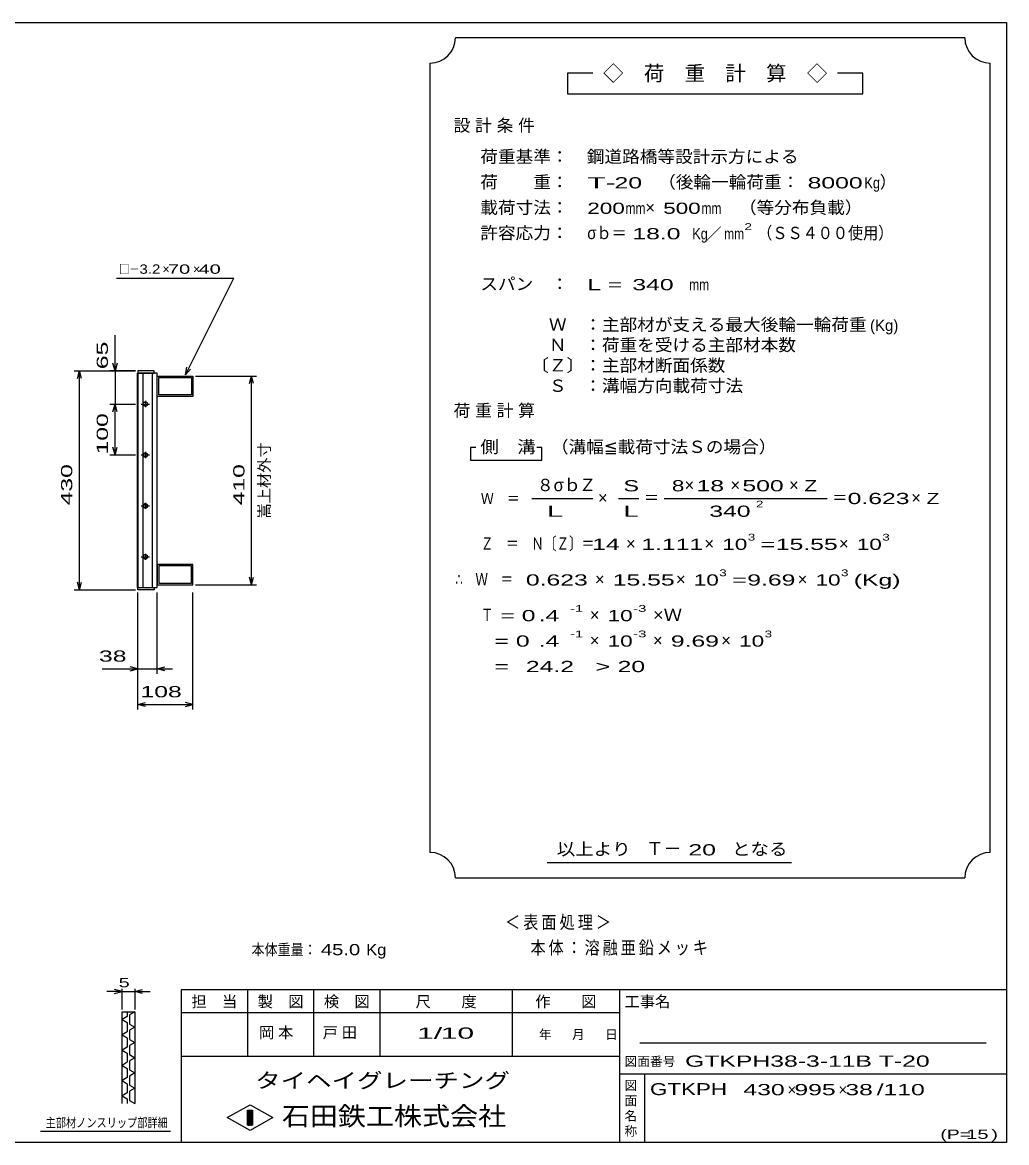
# Model space of a CAD drawing. Units: millimetres, scale not verified. Extents: x -1820 to 1731, y -1282 to 1054.
# Drawn here: x -201 to 1731, y -1146 to 1054 of the extents above; entities that cross this region are included whole.
import ezdxf
from ezdxf.enums import TextEntityAlignment as Align

# ---------------------------------------------------------------- set-up
doc = ezdxf.new("R2010")
doc.units = ezdxf.units.MM
doc.header["$LTSCALE"] = 10
for name, color, linetype, lineweight in [('0_2', 150, 'Continuous', 25), ('16', 3, 'Continuous', 25), ('22', 4, 'Continuous', 25), ('24', 2, 'Continuous', 25), ('32', 4, 'Continuous', 25)]:
    doc.layers.add(name, color=color, linetype=linetype, lineweight=lineweight)
doc.styles.add('ベクトル', font='')
doc.styles.get('ベクトル').set_extended_font_data('ベクトル')

msp = doc.modelspace()

# ---------------------------------------------------------------- linework, layer by layer
at = {"layer": '0_2'}
for p, q in [((-1729, 1053.5), (1731, 1053.5)), ((1731, 1053.5), (1731, -1146.5)), ((1731, -846.5), (111, -846.5)), ((111, -846.5), (111, -1146.5)), ((241, -846.5), (241, -976.5)), ((371, -976.5), (371, -846.5)), ((501, -846.5), (501, -976.5)), ((761, -976.5), (761, -846.5)), ((971, -846.5), (971, -1146.5)), ((971, -891.5), (111, -891.5)), ((1691, -951.5), (1011, -951.5)), ((111, -976.5), (971, -976.5)), ((971, -1011.5), (1731, -1011.5)), ((1021, -1146.5), (1021, -1011.5)), ((201, -1097.5), (246, -1072.5)), ((246, -1072.5), (291, -1097.5)), ((246, -1122.5), (201, -1097.5)), ((241, -1082.5), (251, -1082.5)), ((241, -1112.5), (241, -1082.5)), ((241, -1082.5), (243, -1082.5)), ((243, -1082.5), (243, -1112.5)), ((245, -1112.5), (245, -1082.5)), ((245, -1082.5), (247, -1082.5)), ((291, -1097.5), (246, -1122.5)), ((247, -1082.5), (247, -1112.5)), ((249, -1112.5), (249, -1082.5)), ((249, -1082.5), (251, -1082.5)), ((251, -1082.5), (251, -1112.5)), ((251, -1082.5), (251, -1112.5)), ((251, -1112.5), (241, -1112.5)), ((243, -1112.5), (245, -1112.5)), ((247, -1112.5), (249, -1112.5)), ((1731, -1146.5), (-1729, -1146.5))]:
    msp.add_line(p, q, dxfattribs=at)
at = {"layer": '16'}
for p, q in [((25.3, -56.5), (25.3, 364.5)), ((25.3, 364.5), (26, 364.5)), ((58, 369), (26, 369)), ((26, 369), (26, 364.5)), ((26, 364.5), (58, 364.5)), ((26, 364.5), (26, -56.5)), ((64, 364.5), (26, 364.5)), ((35.5, 364.5), (35.5, -56.5)), ((54.5, -56.5), (54.5, 364.5)), ((58, 364.5), (58, 369)), ((64, -56.5), (64, 364.5)), ((64, 319), (64, 359)), ((64, 359), (134, 359)), ((67, 322), (67, 356)), ((67, 356), (131, 356)), ((131, 356), (131, 322)), ((134, 359), (134, 319)), ((40.5, 310), (40.5, 298)), ((134, 319), (64, 319)), ((131, 322), (67, 322)), ((32.5, 304), (48.5, 304)), ((42.5, 307), (38.5, 307)), ((38.5, 301), (42.5, 301)), ((32.5, 204), (48.5, 204)), ((42.5, 207), (38.5, 207)), ((38.5, 201), (42.5, 201)), ((40.5, 210), (40.5, 198)), ((40.5, 110), (40.5, 98)), ((32.5, 104), (48.5, 104)), ((42.5, 107), (38.5, 107)), ((38.5, 101), (42.5, 101)), ((32.5, 4), (48.5, 4)), ((42.5, 7), (38.5, 7)), ((38.5, 1), (42.5, 1)), ((40.5, 10), (40.5, -2)), ((64, -11), (64, -51)), ((134, -11), (64, -11)), ((67, -14), (67, -48)), ((131, -14), (67, -14)), ((131, -48), (131, -14)), ((134, -51), (134, -11)), ((26, -56.5), (25.3, -56.5)), ((26, -56.5), (58, -56.5)), ((26, -61), (26, -56.5)), ((26, -56.5), (64, -56.5)), ((58, -61), (26, -61)), ((58, -56.5), (58, -61)), ((64, -51), (134, -51)), ((67, -48), (131, -48))]:
    msp.add_line(p, q, dxfattribs=at)
for centre, radius, start, end in [((40.5, 304), 4, 46.6, 133.4), ((38.5, 304), 3, 90, 270), ((40.5, 304), 4, 226.6, 313.4), ((42.5, 304), 3, 270, 90), ((38.5, 204), 3, 90, 270), ((40.5, 204), 4, 46.6, 133.4), ((40.5, 204), 4, 226.6, 313.4), ((42.5, 204), 3, 270, 90), ((38.5, 104), 3, 90, 270), ((40.5, 104), 4, 46.6, 133.4), ((40.5, 104), 4, 226.6, 313.4), ((42.5, 104), 3, 270, 90), ((38.5, 4), 3, 90, 270), ((40.5, 4), 4, 46.6, 133.4), ((40.5, 4), 4, 226.6, 313.4), ((42.5, 4), 3, 270, 90)]:
    msp.add_arc(centre, radius, start, end, dxfattribs=at)
at = {"layer": '22'}
for p, q in [((-16, 551.5), (214, 551.5)), ((119, 361.5), (214, 551.5)), ((-19, 369), (-19, 439)), ((-19, 369), (-23, 384)), ((-15, 384), (-19, 369)), ((119, 361.5), (122, 376.1)), ((-99, 369), (21, 369)), ((-93, 354), (-89, 369)), ((-85, 354), (-89, 369)), ((-89, -61), (-89, 369)), ((21, 369), (-29, 369)), ((-19, 369), (-19, 304)), ((119, 361.5), (129, 372.5)), ((139, 359), (259, 359)), ((245, 344), (249, 359)), ((253, 344), (249, 359)), ((249, -51), (249, 359)), ((-29, 304), (21, 304)), ((-23, 289), (-19, 304)), ((-15, 289), (-19, 304)), ((-19, 204), (-19, 304)), ((-29, 204), (21, 204)), ((-19, 204), (-23, 219)), ((-19, 204), (-15, 219)), ((249, -51), (245, -36)), ((249, -51), (253, -36)), ((-99, -61), (21, -61)), ((-89, -61), (-93, -46)), ((-89, -61), (-85, -46)), ((26, -226), (26, -66)), ((26, -296), (26, -66)), ((64, -226), (64, -66)), ((134, -296), (134, -66)), ((139, -51), (259, -51)), ((-44, -216), (26, -216)), ((26, -216), (11, -212)), ((11, -220), (26, -216)), ((26, -216), (64, -216)), ((64, -216), (79, -212)), ((79, -220), (64, -216)), ((64, -216), (94, -216)), ((26, -286), (41, -282)), ((41, -290), (26, -286)), ((26, -286), (134, -286)), ((134, -286), (119, -282)), ((119, -290), (134, -286))]:
    msp.add_line(p, q, dxfattribs=at)
at = {"layer": '24', "color": 4}
for p, q in [((1649, 1023.5), (649, 1023.5)), ((599, 973.5), (599, -576.5)), ((1699, -576.5), (1699, 973.5)), ((919, 953.5), (869, 953.5)), ((869, 953.5), (869, 913.5)), ((1449, 953.5), (1399, 953.5)), ((1449, 913.5), (1449, 953.5)), ((869, 913.5), (1449, 913.5)), ((689, 218.5), (679, 218.5)), ((679, 218.5), (679, 193.5)), ((819, 218.5), (809, 218.5)), ((819, 193.5), (819, 218.5)), ((679, 193.5), (819, 193.5)), ((799, 118.5), (919, 118.5)), ((969, 118.5), (1009, 118.5)), ((1059, 118.5), (1379, 118.5)), ((829, -596.5), (1309, -596.5)), ((649, -626.5), (1649, -626.5))]:
    msp.add_line(p, q, dxfattribs=at)
for centre, start, end in [((599, 1023.5), 270, 0), ((1699, 1023.5), 180, 270), ((599, -626.5), 0, 90), ((1699, -626.5), 90, 180)]:
    msp.add_arc(centre, 50, start, end, dxfattribs=at)
at = {"layer": '32'}
for p, q in [((-5.3, -849.8), (-35.3, -849.8)), ((-5.3, -849.8), (-20.3, -845.8)), ((-20.3, -853.8), (-5.3, -849.8)), ((-5.3, -884.8), (-5.3, -844.8)), ((-5.3, -849.8), (19.7, -849.8)), ((19.7, -844.8), (19.7, -884.8)), ((19.7, -849.8), (34.7, -845.8)), ((34.7, -853.8), (19.7, -849.8)), ((19.7, -849.8), (49.7, -849.8)), ((-5.3, -889.8), (19.7, -889.8)), ((-5.3, -1069.8), (-5.3, -889.8)), ((4.7, -898.8), (-5.3, -904.8)), ((4.7, -889.8), (4.7, -898.8)), ((19.7, -889.8), (9.7, -895.8)), ((9.7, -895.8), (9.7, -913.8)), ((19.7, -889.8), (19.7, -1069.8)), ((-5.3, -904.8), (4.7, -910.8)), ((4.7, -910.8), (4.7, -928.8)), ((9.7, -913.8), (19.7, -919.8)), ((19.7, -919.8), (9.7, -925.8)), ((4.7, -928.8), (-5.3, -934.8)), ((-5.3, -934.8), (4.7, -940.8)), ((4.7, -940.8), (4.7, -958.8)), ((9.7, -925.8), (9.7, -943.8)), ((9.7, -943.8), (19.7, -949.8)), ((4.7, -958.8), (-5.3, -964.8)), ((-5.3, -964.8), (4.7, -970.8)), ((19.7, -949.8), (9.7, -955.8)), ((9.7, -955.8), (9.7, -973.8)), ((4.7, -988.8), (-5.3, -994.8)), ((4.7, -970.8), (4.7, -988.8)), ((9.7, -973.8), (19.7, -979.8)), ((19.7, -979.8), (9.7, -985.8)), ((9.7, -985.8), (9.7, -1003.8)), ((-5.3, -994.8), (4.7, -1000.8)), ((4.7, -1000.8), (4.7, -1018.8)), ((9.7, -1003.8), (19.7, -1009.8)), ((19.7, -1009.8), (9.7, -1015.8)), ((4.7, -1018.8), (-5.3, -1024.8)), ((-5.3, -1024.8), (4.7, -1030.8)), ((4.7, -1030.8), (4.7, -1048.8)), ((9.7, -1015.8), (9.7, -1033.8)), ((9.7, -1033.8), (19.7, -1039.8)), ((4.7, -1048.8), (-5.3, -1054.8)), ((-5.3, -1054.8), (4.7, -1060.8)), ((19.7, -1039.8), (9.7, -1045.8)), ((9.7, -1045.8), (9.7, -1063.8)), ((4.7, -1060.8), (4.7, -1069.8)), ((9.7, -1063.8), (19.7, -1069.8)), ((89.7, -1124.8), (-165.3, -1124.8))]:
    msp.add_line(p, q, dxfattribs=at)

# ---------------------------------------------------------------- texts
at = {"layer": '0_2', "style": 'ベクトル'}
for s, height, p in [('担\u3000当', 21.99, (131, -869.5)), ('製\u3000図', 21.99, (261, -869.5)), ('検\u3000図', 21.99, (391, -869.5)), ('尺\u3000\u3000度', 21.99, (571, -869.5)), ('作\u3000\u3000図', 21.99, (806, -869.5)), ('工事名', 21.99, (981, -869.5)), ('年', 18.3, (813, -934)), ('月', 18.3, (878, -934)), ('日', 18.3, (943, -934)), ('図面番号', 18.33, (981, -987)), ('図', 18.3, (981, -1034)), ('面', 18.3, (981, -1064)), ('名', 18.3, (981, -1094)), ('称', 18.3, (981, -1124))]:
    msp.add_text(s, height=height, dxfattribs=at).set_placement(p, align=Align.MIDDLE_LEFT)
at = {"layer": '0_2', "color": 222, "style": 'ベクトル'}
for s, height, width, p in [('タイヘイグレーチング', 29.33, 1.25, (256, -1024.5)), ('石田鉄工株式会社', 36.66, 1.1, (308.5, -1094.5))]:
    msp.add_text(s, height=height, dxfattribs=dict(at, width=width)).set_placement(p, align=Align.MIDDLE_LEFT)
at = {"layer": '22', "color": 2, "style": 'ベクトル'}
for s, height, width, p in [('□－', 18.33, 0.8, (-11, 569)), ('3.2', 18.33, 1.2, (29, 569)), (' 70 ', 18.33, 1.6, (74, 569)), (' 40 ', 18.33, 1.6, (134, 569)), (' 38 ', 21.99, 1.65, (-64, -191)), (' 108 ', 21.99, 1.65, (17.5, -261)), ('本体重量：', 21.99, 0.85, (249, -767.5)), (' 45.0', 21.99, 1.35, (374, -767.5)), ('Kg', 21.99, 1.1, (474, -767.5)), ('1/', 21.99, 2, (574, -931.5)), (' 10 ', 21.99, 2, (604, -931.5)), ('GTKPH38-3-11B T-20        ', 21.99, 1.65, (1100, -986.5)), ('GTKPH', 23.46, 1.4, (1031, -1041.5)), (' 430 ', 21.99, 1.65, (1201, -1042.5)), (' 995 ', 21.99, 1.65, (1301, -1042.5)), (' 38 ', 21.99, 1.65, (1401, -1042.5)), ('/', 22, 1.65, (1476, -1042.5)), (' 110 ', 21.99, 1.65, (1476, -1042.5)), ('(P=', 18.33, 1.55, (1601, -1130)), (' 15 ', 18.33, 1.6, (1641, -1130)), (')', 18.3, 1.6, (1701, -1130))]:
    msp.add_text(s, height=height, dxfattribs=dict(at, width=width)).set_placement(p, align=Align.MIDDLE_LEFT)
for height, p in [(18.3, (74, 569)), (18.3, (134, 569)), (22, (1301, -1042.5)), (22, (1401, -1042.5))]:
    msp.add_text('×', height=height, dxfattribs=at).set_placement(p, align=Align.MIDDLE_LEFT)
at = {"layer": '22', "color": 2, "style": 'ベクトル', "width": 1.65}
for s, p in [(' 65 ', (-44, 359)), (' 100 ', (-44, 191.5)), (' 430 ', (-114, 91.5)), (' 410', (224, 91.5))]:
    msp.add_text(s, height=21.99, rotation=90, dxfattribs=at).set_placement(p, align=Align.MIDDLE_LEFT)
at = {"layer": '22', "color": 2, "style": 'ベクトル'}
msp.add_text('嵩上材外寸', height=21.99, rotation=90, dxfattribs=at).set_placement((274, 79), align=Align.MIDDLE_LEFT)
at = {"layer": '22', "color": 2, "attachment_point": 4, "style": 'ベクトル'}
for s, insert, char_height in [('\\T1.2;\\W0.85;＜表面処理＞', (746.5, -715), 25.66), ('\\T1.19;\\W0.85;本体：溶融亜鉛メッキ', (796.5, -765), 25.66), ('\\T1.25;岡本\u3000', (263.5, -931.5), 21.99), ('\\T1.25;戸田\u3000', (388.5, -931.5), 21.99)]:
    msp.add_mtext(s, dxfattribs=dict(at, insert=insert, char_height=char_height))
at = {"layer": '24', "style": 'ベクトル'}
for s, height, p in [('◇\u3000荷\u3000重\u3000計\u3000算\u3000◇', 29.33, (939, 953.5)), ('）', 24.2, (1482, 740)), ('×', 24.2, (1022, 690)), ('／', 22, (1141.5, 638.5)), ('(Kg)', 21.99, (1463, 458.5)), ('８', 24.2, (809, 145)), ('σｂ', 24.19, (842, 145)), ('Ｚ', 24.2, (892, 145)), ('×', 24.2, (1099, 145)), ('×', 24.2, (1189, 145)), ('×', 24.2, (1304, 145)), ('×', 24.2, (929, 120)), ('×', 24.2, (1544, 120)), ('×', 24.2, (984, 30)), ('×', 24.2, (1138, 30)), ('×', 24.2, (1402, 30)), ('×', 24.2, (923, -40)), ('×', 24.2, (1082, -40)), ('×', 24.2, (1321, -40)), ('×', 24.2, (913, -110)), ('×', 24.2, (913, -160)), ('×', 24.2, (1037, -160)), ('×', 24.2, (1171, -160)), ('Ｔ－', 25.66, (1023, -569))]:
    msp.add_text(s, height=height, dxfattribs=at).set_placement(p, align=Align.MIDDLE_LEFT)
for s, height, width, p in [('荷重基準：\u3000', 24.19, 1.05, (698, 790)), ('鋼道路橋等設計示方による', 24.19, 1.05, (907, 790)), ('荷\u3000\u3000重：\u3000', 24.19, 1.05, (698, 740)), ('T-', 21.99, 2, (908, 738.5)), (' 20 ', 21.99, 1.65, (948, 738.5)), ('（後輪一輪荷重：', 24.19, 1.05, (1047, 740)), (' 8000', 21.99, 1.65, (1327, 738.5)), ('Kg', 21.99, 0.85, (1452, 738.5)), ('載荷寸法：\u3000', 24.19, 1.05, (698, 690)), ('\u3000（等分布負載）', 24.19, 1.05, (1171, 690)), ('200', 21.99, 1.5, (908, 688.5)), ('mm', 21.99, 0.8, (983, 688.5)), ('500', 21.99, 1.5, (1057, 688.5)), ('mm', 21.99, 0.8, (1132, 688.5)), ('許容応力：\u3000', 24.19, 1.05, (698, 640)), ('σｂ＝', 24.19, 0.9, (908, 640)), (' 18.0', 21.99, 1.65, (983, 638.5)), ('Kg', 21.99, 0.85, (1114, 638.5)), ('mm', 21.99, 0.8, (1176.5, 638.5)), ('2', 13.2, 1.5, (1216.5, 652.5)), ('（ＳＳ４００使用）', 24.19, 0.9, (1241.5, 640)), ('スパン\u3000：\u3000', 24.19, 1.05, (698, 540)), ('L =', 21.99, 1.65, (908, 538.5)), (' 340 ', 21.99, 1.65, (983, 538.5)), ('mm', 21.99, 0.8, (1108, 538.5)), ('\u3000Ｗ\u3000：主部材が支える最大後輪一輪荷重', 24.19, 1.05, (798, 460)), ('\u3000Ｎ\u3000：荷重を受ける主部材本数', 24.19, 1.05, (798, 420)), ('〔Ｚ〕：主部材断面係数', 24.19, 1.05, (798, 380)), ('\u3000Ｓ\u3000：溝幅方向載荷寸法', 24.19, 1.05, (798, 340)), ('側\u3000溝', 24.19, 1.1, (698, 220)), ('\u3000（溝幅≦載荷寸法Ｓの場合）', 24.19, 1.05, (802, 220)), ('S', 22, 1.55, (979, 143.5)), ('8', 22, 1.5, (1074, 143.5)), (' 18 ', 21.99, 1.65, (1109, 143.5)), (' 500 ', 21.99, 1.65, (1199, 143.5)), ('Z', 22, 1.4, (1334, 143.5)), ('Ｗ\u3000＝', 21.99, 0.85, (699, 118.5)), ('＝', 24.2, 0.9, (1019, 120)), ('2', 13.2, 1.5, (1239, 107.5)), ('＝', 24.2, 0.9, (1389, 120)), ('0.623', 21.99, 1.65, (1419, 118.5)), ('Z', 22, 1.4, (1574, 118.5)), ('L', 22, 1.8, (979, 93.5)), (' 340 ', 21.99, 1.65, (1134, 93.5)), ('Ｚ\u3000＝\u3000Ｎ〔Ｚ〕＝', 24.19, 0.75, (699, 30)), ('3', 13.2, 1.5, (1223, 42.5)), ('3', 13.2, 1.5, (1487, 42.5)), (' 14 ', 21.99, 1.65, (904, 28.5)), ('1.111', 21.99, 1.65, (1014, 28.5)), ('10', 21.99, 1.5, (1173, 28.5)), ('=', 22, 1.7, (1248, 28.5)), ('15.55', 21.99, 1.65, (1278, 28.5)), ('10', 21.99, 1.5, (1437, 28.5)), ('3', 13.2, 1.5, (1167, -27.5)), ('3', 13.2, 1.5, (1406, -27.5)), ('∴\u3000Ｗ\u3000＝', 24.19, 0.75, (649, -40)), (' 0.623', 21.99, 1.65, (774, -41.5)), ('15.55', 21.99, 1.65, (958, -41.5)), ('10', 21.99, 1.5, (1117, -41.5)), ('=', 22, 1.7, (1192, -41.5)), ('9.69', 21.99, 1.65, (1222, -41.5)), ('10', 21.99, 1.5, (1356, -41.5)), ('(Kg)', 21.99, 1.65, (1431, -41.5)), ('Ｔ', 24.2, 0.75, (699, -110)), (' = 0', 21.99, 1.65, (724, -111.5)), (' .4 ', 21.99, 1.65, (799, -111.5)), ('-1', 13.2, 1.65, (874, -97.5)), ('10', 21.99, 1.5, (948, -111.5)), ('-3', 13.2, 1.65, (998, -97.5)), ('×Ｗ', 24.19, 1.1, (1037, -110)), ('  = 0', 21.99, 1.65, (699, -161.5)), (' .4 ', 21.99, 1.65, (799, -161.5)), ('-1', 13.2, 1.65, (874, -147.5)), ('10', 21.99, 1.5, (948, -161.5)), ('-3', 13.2, 1.65, (998, -147.5)), ('9.69', 21.99, 1.65, (1072, -161.5)), ('10', 21.99, 1.5, (1206, -161.5)), ('3', 13.2, 1.5, (1256, -147.5)), ('  =', 21.99, 1.65, (699, -211.5)), (' 24.2', 21.99, 1.65, (774, -211.5)), ('>', 22, 1.7, (924, -211.5)), (' 20 ', 21.99, 1.65, (954, -211.5)), ('以上より\u3000', 24.19, 1.1, (848, -570)), (' 20 ', 21.99, 1.65, (1093, -571.5)), ('となる', 24.19, 1.1, (1192, -570))]:
    msp.add_text(s, height=height, dxfattribs=dict(at, width=width)).set_placement(p, align=Align.MIDDLE_LEFT)
at = {"layer": '24', "attachment_point": 4, "style": 'ベクトル'}
for s, insert, char_height in [('\\T1.28;設計条件', (645.5, 850), 24.19), ('\\T1.28;荷重計算', (645.5, 290), 24.19), ('\\T1.5;\\W2;\\~L\\~', (804, 93.5), 21.99)]:
    msp.add_mtext(s, dxfattribs=dict(at, insert=insert, char_height=char_height))
at = {"layer": '32', "color": 2, "style": 'ベクトル'}
for s, width, p in [(' 5 ', 1.6, (-22.8, -832.3)), ('主部材ノンスリップ部詳細', 0.8, (-155.3, -1107.3))]:
    msp.add_text(s, height=18.33, dxfattribs=dict(at, width=width)).set_placement(p, align=Align.MIDDLE_LEFT)

doc.saveas('drawing.dxf')
